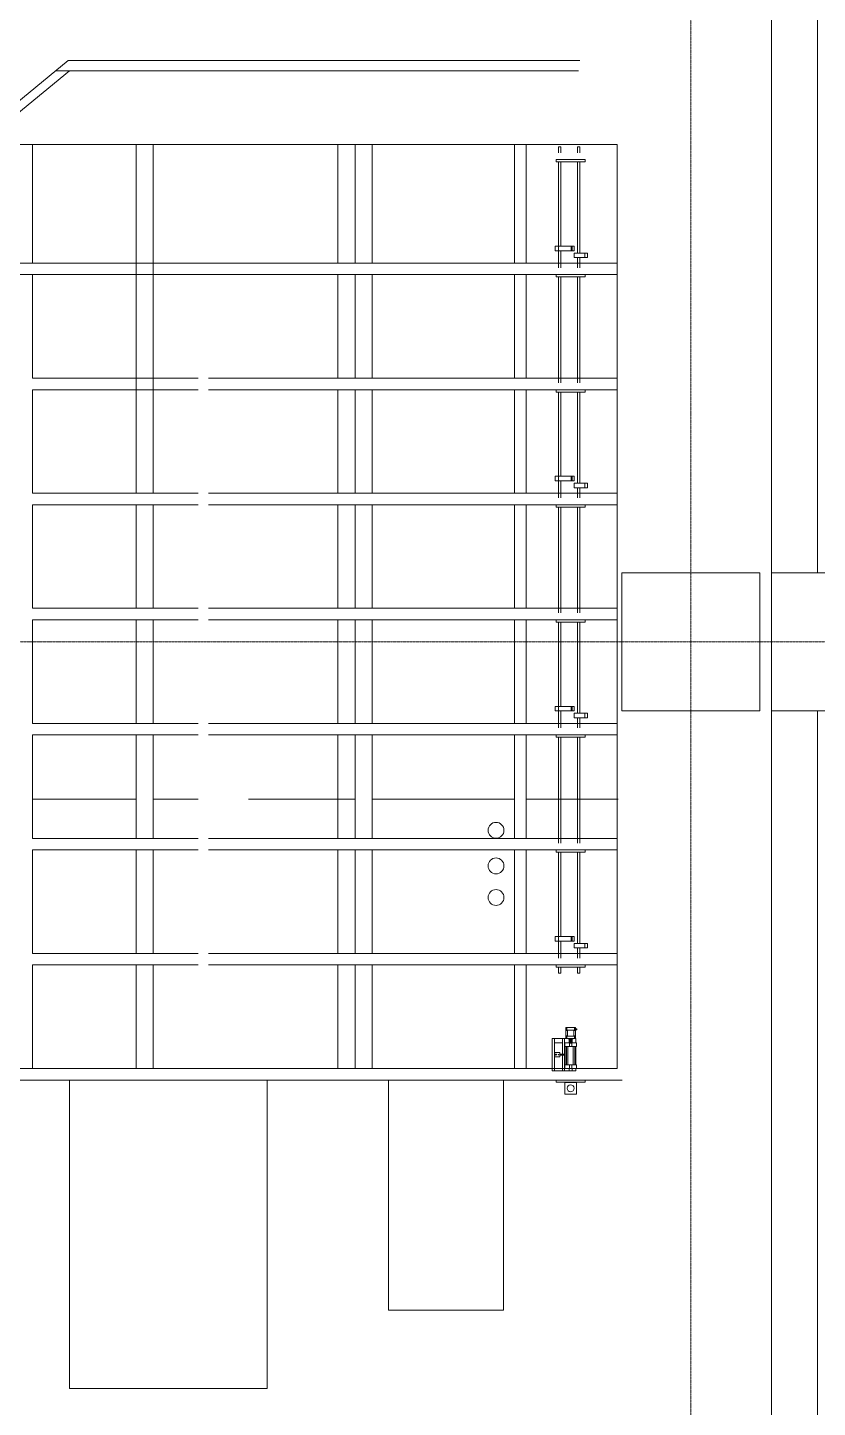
# Model space of a CAD drawing. Extents: x -59767 to 1106559, y -1290 to 1129522.
# Drawn here: x 119327 to 122758, y 278768 to 284764 of the extents above; entities that cross this region are included whole.
import ezdxf

# ---------------------------------------------------------------- set-up
doc = ezdxf.new("R2010")
doc.units = 0
doc.linetypes.add('CENTER', pattern=[2, 1.25, -0.25, 0.25, -0.25])
for name, color, linetype, lineweight in [('COLUMN', 2, 'CONTINUOUS', 9), ('WALL_200', 3, 'CONTINUOUS', 9), ('중간선', 5, 'CONTINUOUS', 9), ('중심선', 1, 'CENTER', 9)]:
    doc.layers.add(name, color=color, linetype=linetype, lineweight=lineweight)

# ---------------------------------------------------------------- blocks, each defined once
blk = doc.blocks.new('column600')
at = {"layer": 'COLUMN', "linetype": 'Continuous'}
blk.add_lwpolyline([(-300, -300), (300, -300), (300, 300), (-300, 300)], close=True, dxfattribs=at)

msp = doc.modelspace()

# ---------------------------------------------------------------- linework, layer by layer
at = {"layer": 'WALL_200', "ltscale": 0.5}
for points in [[(122758.2, 288794.9), (122758.2, 282394.9), (122558.2, 282394.9), (122558.2, 288794.9)], [(122758.2, 281794.9), (122758.2, 275394.8), (122558.2, 275394.8), (122558.2, 281794.9)]]:
    msp.add_lwpolyline(points, close=True, dxfattribs=at)
at = {"layer": '중간선'}
for p, q in [((119502.6, 284620.5), (119280.8, 284436.6)), ((119502.6, 284620.5), (121725.8, 284620.5)), ((119508.5, 284576.6), (119280.8, 284387.8)), ((119449.6, 284576.6), (121719.9, 284576.6)), ((119280.8, 284256.6), (121887.6, 284256.6)), ((119348, 284256.6), (119348, 283740.5)), ((119798, 284256.6), (119798, 282740.5)), ((119873, 284256.6), (119873, 282740.5)), ((120674.3, 284256.6), (120674.3, 283740.5)), ((120749.3, 284256.6), (120749.3, 283740.5)), ((120824.3, 284256.6), (120824.3, 283740.5)), ((121442.5, 284256.6), (121442.5, 283740.5)), ((121492.5, 284256.6), (121492.5, 283740.5)), ((121634.1, 284220.5), (121634.1, 284245.5)), ((121644.1, 284245.5), (121634.1, 284245.5)), ((121644.1, 284220.5), (121644.1, 284245.5)), ((121715.8, 284220.5), (121715.8, 284245.5)), ((121725.8, 284245.5), (121715.8, 284245.5)), ((121725.8, 284220.5), (121725.8, 284245.5)), ((121887.6, 284256.6), (121887.6, 280240.5)), ((121623, 284180.5), (121623, 284190.5)), ((121623, 284190.5), (121749, 284190.5)), ((121623, 284180.5), (121749, 284180.5)), ((121634.1, 283814.4), (121634.1, 284180.5)), ((121644.1, 283814.4), (121644.1, 284180.5)), ((121715.8, 283784.4), (121715.8, 284180.5)), ((121725.8, 283784.4), (121725.8, 284180.5)), ((121749, 284180.5), (121749, 284190.5)), ((121618.6, 283794.4), (121618.6, 283814.4)), ((121618.6, 283814.4), (121701.8, 283814.4)), ((121633.6, 283794.4), (121633.6, 283814.4)), ((121688.2, 283794.4), (121688.2, 283814.4)), ((121693.2, 283794.4), (121693.2, 283814.4)), ((121701.8, 283794.4), (121701.8, 283814.4)), ((121618.6, 283794.4), (121701.8, 283794.4)), ((121634.1, 283720.5), (121634.1, 283794.4)), ((121644.1, 283720.5), (121644.1, 283794.4)), ((121701.5, 283764.4), (121701.5, 283784.4)), ((121701.5, 283784.4), (121758.7, 283784.4)), ((121701.5, 283764.4), (121758.7, 283764.4)), ((121715.8, 283720.5), (121715.8, 283764.4)), ((121725.8, 283720.5), (121725.8, 283764.4)), ((121748.4, 283764.4), (121748.4, 283784.4)), ((121758.7, 283764.4), (121758.7, 283784.4)), ((119280.8, 283740.5), (121887.6, 283740.5)), ((119280.8, 283690.5), (121887.6, 283690.5)), ((119348, 283690.5), (119348, 283240.5)), ((120674.3, 283690.5), (120674.3, 283240.5)), ((120749.3, 283690.5), (120749.3, 283240.5)), ((120778.3, 283690.5), (121887.6, 283690.5)), ((120824.3, 283690.5), (120824.3, 283240.5)), ((121442.5, 283690.5), (121442.5, 283240.5)), ((121492.5, 283690.5), (121492.5, 283240.5)), ((121623, 283680.5), (121623, 283690.5)), ((121623, 283690.5), (121749, 283690.5)), ((121623, 283680.5), (121749, 283680.5)), ((121634.1, 283220.5), (121634.1, 283680.5)), ((121644.1, 283220.5), (121644.1, 283680.5)), ((121715.8, 283220.5), (121715.8, 283680.5)), ((121725.8, 283220.5), (121725.8, 283680.5)), ((121749, 283680.5), (121749, 283690.5)), ((119348, 283240.5), (120067.8, 283240.5)), ((120112.3, 283240.5), (121887.6, 283240.5)), ((119348, 283190.5), (119348, 282740.5)), ((119348, 283190.5), (120067.8, 283190.5)), ((120112.3, 283190.5), (121883.3, 283190.5)), ((120674.3, 283190.5), (120674.3, 282740.5)), ((120749.3, 283190.5), (120749.3, 282740.5)), ((120778.3, 283190.5), (121887.6, 283190.5)), ((120824.3, 283190.5), (120824.3, 282740.5)), ((121442.5, 283190.5), (121442.5, 282740.5)), ((121492.5, 283190.5), (121492.5, 282740.5)), ((121623, 283180.5), (121623, 283190.5)), ((121623, 283190.5), (121749, 283190.5)), ((121623, 283180.5), (121749, 283180.5)), ((121634.1, 282814.4), (121634.1, 283180.5)), ((121644.1, 282814.4), (121644.1, 283180.5)), ((121715.8, 282784.4), (121715.8, 283180.5)), ((121725.8, 282784.4), (121725.8, 283180.5)), ((121749, 283180.5), (121749, 283190.5)), ((121618.6, 282794.4), (121618.6, 282814.4)), ((121618.6, 282814.4), (121701.8, 282814.4)), ((121618.6, 282794.4), (121701.8, 282794.4)), ((121633.6, 282794.4), (121633.6, 282814.4)), ((121634.1, 282720.5), (121634.1, 282794.4)), ((121644.1, 282720.5), (121644.1, 282794.4)), ((121688.2, 282794.4), (121688.2, 282814.4)), ((121693.2, 282794.4), (121693.2, 282814.4)), ((121701.8, 282794.4), (121701.8, 282814.4)), ((119348, 282740.5), (120067.8, 282740.5)), ((120112.3, 282740.5), (121887.6, 282740.5)), ((121701.5, 282764.4), (121701.5, 282784.4)), ((121701.5, 282784.4), (121758.7, 282784.4)), ((121701.5, 282764.4), (121758.7, 282764.4)), ((121715.8, 282720.5), (121715.8, 282764.4)), ((121725.8, 282720.5), (121725.8, 282764.4)), ((121748.4, 282764.4), (121748.4, 282784.4)), ((121758.7, 282764.4), (121758.7, 282784.4)), ((119348, 282690.5), (119348, 282240.5)), ((119348, 282690.5), (120067.8, 282690.5)), ((119798, 282690.5), (119798, 282240.5)), ((119873, 282690.5), (119873, 282240.5)), ((120112.3, 282690.5), (121887.6, 282690.5)), ((120674.3, 282690.5), (120674.3, 282240.5)), ((120749.3, 282690.5), (120749.3, 282240.5)), ((120824.3, 282690.5), (120824.3, 282240.5)), ((121442.5, 282690.5), (121442.5, 282240.5)), ((121492.5, 282690.5), (121492.5, 282240.5)), ((121623, 282680.5), (121623, 282690.5)), ((121623, 282690.5), (121749, 282690.5)), ((121623, 282680.5), (121749, 282680.5)), ((121634.1, 282220.5), (121634.1, 282680.5)), ((121644.1, 282220.5), (121644.1, 282680.5)), ((121715.8, 282220.5), (121715.8, 282680.5)), ((121725.8, 282220.5), (121725.8, 282680.5)), ((121749, 282680.5), (121749, 282690.5)), ((119348, 282240.5), (120067.8, 282240.5)), ((120112.3, 282240.5), (121887.6, 282240.5)), ((119348, 282190.5), (119348, 281740.5)), ((119348, 282190.5), (120067.8, 282190.5)), ((119798, 282190.5), (119798, 281740.5)), ((119873, 282190.5), (119873, 281740.5)), ((120112.3, 282190.5), (121887.6, 282190.5)), ((120674.3, 282190.5), (120674.3, 281740.5)), ((120749.3, 282190.5), (120749.3, 281740.5)), ((120824.3, 282190.5), (120824.3, 281740.5)), ((121442.5, 282190.5), (121442.5, 281740.5)), ((121492.5, 282190.5), (121492.5, 281740.5)), ((121623, 282180.5), (121623, 282190.5)), ((121623, 282190.5), (121749, 282190.5)), ((121623, 282180.5), (121749, 282180.5)), ((121634.1, 281814.4), (121634.1, 282180.5)), ((121644.1, 281814.4), (121644.1, 282180.5)), ((121715.8, 281784.4), (121715.8, 282180.5)), ((121725.8, 281784.4), (121725.8, 282180.5)), ((121749, 282180.5), (121749, 282190.5)), ((121618.6, 281794.4), (121618.6, 281814.4)), ((121618.6, 281814.4), (121701.8, 281814.4)), ((121618.6, 281794.4), (121701.8, 281794.4)), ((121633.6, 281794.4), (121633.6, 281814.4)), ((121634.1, 281720.5), (121634.1, 281794.4)), ((121644.1, 281720.5), (121644.1, 281794.4)), ((121688.2, 281794.4), (121688.2, 281814.4)), ((121693.2, 281794.4), (121693.2, 281814.4)), ((121701.5, 281764.4), (121701.5, 281784.4)), ((121701.5, 281784.4), (121758.7, 281784.4)), ((121701.8, 281794.4), (121701.8, 281814.4)), ((121748.4, 281764.4), (121748.4, 281784.4)), ((121758.7, 281764.4), (121758.7, 281784.4)), ((119348, 281740.5), (120067.8, 281740.5)), ((120112.3, 281740.5), (121887.6, 281740.5)), ((120749.3, 281740.5), (120776, 281740.5)), ((121701.5, 281764.4), (121758.7, 281764.4)), ((121715.8, 281720.5), (121715.8, 281764.4)), ((121725.8, 281720.5), (121725.8, 281764.4)), ((119348, 281690.5), (119348, 281240.5)), ((119348, 281690.5), (120067.8, 281690.5)), ((119798, 281690.5), (119798, 281240.5)), ((119873, 281690.5), (119873, 281240.5)), ((120112.3, 281690.5), (120919.3, 281690.5)), ((120674.3, 281690.5), (120674.3, 281240.5)), ((120749.3, 281690.5), (120749.3, 281240.5)), ((120824.3, 281690.5), (120824.3, 281240.5)), ((120887.6, 281690.5), (121887.6, 281690.5)), ((121442.5, 281690.5), (121442.5, 281240.5)), ((121492.5, 281690.5), (121492.5, 281240.5)), ((121623, 281680.5), (121623, 281690.5)), ((121623, 281690.5), (121749, 281690.5)), ((121623, 281680.5), (121749, 281680.5)), ((121634.1, 281220.5), (121634.1, 281680.5)), ((121644.1, 281220.5), (121644.1, 281680.5)), ((121715.8, 281220.5), (121715.8, 281680.5)), ((121725.8, 281220.5), (121725.8, 281680.5)), ((121749, 281680.5), (121749, 281690.5)), ((119348, 281410.5), (119798, 281410.5)), ((119873, 281410.5), (120067.8, 281410.5)), ((120286, 281410.5), (120749.3, 281410.5)), ((120575.6, 281410.5), (120674.3, 281410.5)), ((120824.3, 281410.5), (121442.5, 281410.5)), ((121492.5, 281410.5), (121892.5, 281410.5)), ((119348, 281240.5), (120067.8, 281240.5)), ((120112.3, 281240.5), (121887.6, 281240.5)), ((119348, 281190.5), (119348, 280740.5)), ((119348, 281190.5), (120067.8, 281190.5)), ((119798, 281190.5), (119798, 280740.5)), ((119873, 281190.5), (119873, 280740.5)), ((120112.3, 281190.5), (121887.6, 281190.5)), ((120674.3, 281190.5), (120674.3, 280740.5)), ((120749.3, 281190.5), (120749.3, 280740.5)), ((120824.3, 281190.5), (120824.3, 280740.5)), ((121442.5, 281190.5), (121442.5, 280740.5)), ((121492.5, 281190.5), (121492.5, 280740.5)), ((121623, 281180.5), (121623, 281190.5)), ((121623, 281190.5), (121749, 281190.5)), ((121623, 281180.5), (121749, 281180.5)), ((121634.1, 280814.4), (121634.1, 281180.5)), ((121644.1, 280814.4), (121644.1, 281180.5)), ((121715.8, 280784.4), (121715.8, 281180.5)), ((121725.8, 280784.4), (121725.8, 281180.5)), ((121749, 281180.5), (121749, 281190.5)), ((121618.6, 280794.4), (121618.6, 280814.4)), ((121618.6, 280814.4), (121701.8, 280814.4)), ((121633.6, 280794.4), (121633.6, 280814.4)), ((121688.2, 280794.4), (121688.2, 280814.4)), ((121693.2, 280794.4), (121693.2, 280814.4)), ((121701.8, 280794.4), (121701.8, 280814.4)), ((121618.6, 280794.4), (121701.8, 280794.4)), ((121634.1, 280720.5), (121634.1, 280794.4)), ((121644.1, 280720.5), (121644.1, 280794.4)), ((121701.5, 280764.4), (121701.5, 280784.4)), ((121701.5, 280784.4), (121758.7, 280784.4)), ((121701.5, 280764.4), (121758.7, 280764.4)), ((121715.8, 280720.5), (121715.8, 280764.4)), ((121725.8, 280720.5), (121725.8, 280764.4)), ((121748.4, 280764.4), (121748.4, 280784.4)), ((121758.7, 280764.4), (121758.7, 280784.4)), ((119348, 280740.5), (120067.8, 280740.5)), ((120112.3, 280740.5), (121887.6, 280740.5)), ((119348, 280690.5), (119348, 280240.5)), ((119348, 280690.5), (120067.8, 280690.5)), ((119798, 280690.5), (119798, 280240.5)), ((119873, 280690.5), (119873, 280240.5)), ((120112.3, 280690.5), (121887.6, 280690.5)), ((120674.3, 280690.5), (120674.3, 280240.5)), ((120749.3, 280690.5), (120749.3, 280240.5)), ((120824.3, 280690.5), (120824.3, 280240.5)), ((121442.5, 280690.5), (121442.5, 280240.5)), ((121492.5, 280690.5), (121492.5, 280240.5)), ((121623, 280680.5), (121623, 280690.5)), ((121623, 280690.5), (121749, 280690.5)), ((121623, 280680.5), (121749, 280680.5)), ((121634.1, 280655.5), (121634.1, 280680.5)), ((121634.1, 280655.5), (121644.1, 280655.5)), ((121644.1, 280655.5), (121644.1, 280680.5)), ((121715.8, 280655.5), (121715.8, 280680.5)), ((121715.8, 280655.5), (121725.8, 280655.5)), ((121725.8, 280655.5), (121725.8, 280680.5)), ((121749, 280680.5), (121749, 280690.5)), ((121665, 280371.6), (121665, 280417.2)), ((121665, 280405.2), (121671.4, 280405.2)), ((121666, 280418.2), (121706, 280418.2)), ((121669, 280405.2), (121669, 280418.2)), ((121671.9, 280405.7), (121671.4, 280405.2)), ((121671.9, 280407.2), (121700.1, 280407.2)), ((121671.9, 280405.7), (121671.9, 280407.2)), ((121672.4, 280381.2), (121672.4, 280407.2)), ((121699.6, 280381.2), (121699.6, 280407.2)), ((121700.1, 280405.7), (121700.1, 280407.2)), ((121700.1, 280405.7), (121700.6, 280405.2)), ((121700.6, 280405.2), (121707, 280405.2)), ((121703, 280405.2), (121703, 280418.2)), ((121707, 280371.6), (121707, 280417.2)), ((121707, 280413.2), (121713.1, 280413.2)), ((121707, 280408.2), (121713.1, 280408.2)), ((121713.2, 280412.4), (121713.1, 280413.2)), ((121713.1, 280409.2), (121713.5, 280410.1)), ((121713.1, 280408.2), (121713.1, 280409.2)), ((121713.5, 280410.1), (121713.2, 280412.4)), ((121606.2, 280371.2), (121708.9, 280371.2)), ((121606.2, 280230.3), (121606.2, 280371.2)), ((121616.2, 280230.3), (121616.2, 280371.2)), ((121616.2, 280352.3), (121650.2, 280352.3)), ((121650.2, 280230.3), (121650.2, 280371.2)), ((121660.2, 280230.3), (121660.2, 280371.2)), ((121660.2, 280352.3), (121710.9, 280352.3)), ((121660.8, 280336.3), (121660.8, 280352.3)), ((121660.8, 280336.3), (121710.9, 280336.3)), ((121663.1, 280256.3), (121663.1, 280336.3)), ((121665, 280383.2), (121671.4, 280383.2)), ((121706.9, 280371.2), (121665.1, 280371.2)), ((121667.7, 280256.3), (121667.7, 280336.3)), ((121669, 280371.2), (121669, 280383.2)), ((121671.9, 280382.7), (121671.4, 280383.2)), ((121671.9, 280381.2), (121671.9, 280382.7)), ((121671.9, 280381.2), (121700.1, 280381.2)), ((121673.7, 280256.3), (121673.7, 280336.3)), ((121675, 280369.5), (121675, 280371.2)), ((121675, 280369.5), (121675.3, 280369.2)), ((121696.7, 280369.2), (121675.3, 280369.2)), ((121679.2, 280352.3), (121679.2, 280371.2)), ((121680.8, 280336.3), (121680.8, 280352.3)), ((121683.5, 280351.8), (121683.5, 280369.2)), ((121683.5, 280351.8), (121684, 280351.3)), ((121684.5, 280351.8), (121683.5, 280351.8)), ((121684, 280351.3), (121688, 280351.3)), ((121684.5, 280351.3), (121684.5, 280366.3)), ((121687.5, 280351.3), (121684.5, 280366.3)), ((121687.5, 280366.3), (121684.5, 280351.3)), ((121684.5, 280366.3), (121687.5, 280366.3)), ((121687.5, 280351.3), (121687.5, 280366.3)), ((121688.5, 280351.8), (121687.5, 280351.8)), ((121688, 280351.3), (121688.5, 280351.8)), ((121688.5, 280371.2), (121691.7, 280371.2)), ((121688.5, 280351.8), (121688.5, 280369.2)), ((121690.9, 280336.3), (121690.9, 280352.3)), ((121692.9, 280352.3), (121692.9, 280371.2)), ((121696.7, 280369.2), (121697, 280369.5)), ((121697, 280369.5), (121697, 280371.2)), ((121697.8, 280256.3), (121697.8, 280336.3)), ((121700.1, 280382.7), (121700.6, 280383.2)), ((121700.1, 280381.2), (121700.1, 280382.7)), ((121700.6, 280383.2), (121707, 280383.2)), ((121703, 280371.2), (121703, 280383.2)), ((121703.8, 280256.3), (121703.8, 280336.3)), ((121708.9, 280352.3), (121708.9, 280371.2)), ((121708.9, 280256.3), (121708.9, 280336.3)), ((121710.9, 280336.3), (121710.9, 280352.3)), ((121616.2, 280309.7), (121616.2, 280291.7)), ((121639.2, 280309.7), (121616.2, 280309.7)), ((121639.2, 280291.7), (121616.2, 280291.7)), ((121639.2, 280309.7), (121639.2, 280291.7)), ((121650.2, 280302.7), (121639.2, 280302.7)), ((121639.2, 280298.7), (121650.2, 280298.7)), ((121650.2, 280302.7), (121650.2, 280298.7)), ((121650.9, 280302.3), (121650.2, 280302.3)), ((121650.2, 280299.1), (121650.9, 280299.1)), ((121651.4, 280302.7), (121650.9, 280302.3)), ((121650.9, 280302.3), (121650.9, 280299.1)), ((121658.2, 280302.3), (121650.9, 280302.3)), ((121650.9, 280299.1), (121651.4, 280298.7)), ((121658.2, 280299.1), (121650.9, 280299.1)), ((121657.8, 280302.7), (121651.4, 280302.7)), ((121651.4, 280302.7), (121651.4, 280298.7)), ((121651.4, 280298.7), (121657.8, 280298.7)), ((121658.2, 280302.3), (121657.8, 280302.7)), ((121657.8, 280302.7), (121657.8, 280298.7)), ((121657.8, 280298.7), (121658.2, 280299.1)), ((121658.2, 280302.3), (121658.2, 280299.1)), ((119280.8, 280240.5), (121887.6, 280240.5)), ((121606.2, 280230.3), (121708.9, 280230.3)), ((121616.2, 280240.3), (121650.2, 280240.3)), ((121660.2, 280240.3), (121710.9, 280240.3)), ((121660.8, 280256.3), (121710.9, 280256.3)), ((121660.8, 280240.3), (121660.8, 280256.3)), ((121679.2, 280230.3), (121679.2, 280240.3)), ((121680.8, 280240.3), (121680.8, 280256.3)), ((121690.9, 280240.3), (121690.9, 280256.3)), ((121692.9, 280230.3), (121692.9, 280240.3)), ((121708.9, 280230.3), (121708.9, 280240.3)), ((121710.9, 280240.3), (121710.9, 280256.3)), ((119280.8, 280190.5), (121909.7, 280190.5)), ((119508.3, 278850.5), (119508.3, 280190.5)), ((120368.3, 278850.5), (120368.3, 280190.5)), ((120895, 279190.5), (120895, 280190.5)), ((121395, 279190.5), (121395, 280190.5)), ((121623, 280180.5), (121623, 280190.5)), ((121623, 280190.5), (121749, 280190.5)), ((121623, 280180.5), (121749, 280180.5)), ((121711, 280179.5), (121661, 280179.5)), ((121661, 280179.5), (121661, 280129.5)), ((121711, 280129.5), (121711, 280179.5)), ((121749, 280180.5), (121749, 280190.5)), ((121661, 280129.5), (121711, 280129.5)), ((120895, 279190.5), (121395, 279190.5)), ((119508.3, 278850.5), (120368.3, 278850.5))]:
    msp.add_line(p, q, dxfattribs=at)
for centre, radius in [((121362.1, 281275.9), 34.4), ((121362.1, 281121), 34.4), ((121362.1, 280983.9), 34.4), ((121621.7, 280300.7), 2.5), ((121621.7, 280300.7), 2.07), ((121633.2, 280300.7), 1.03), ((121686, 280154.5), 15)]:
    msp.add_circle(centre, radius, dxfattribs=at)
for centre, radius, start, end in [((121666, 280417.2), 1, 90, 180), ((121706, 280417.2), 1, 0, 90), ((121666, 280371.7), 1, 181, 210), ((121706, 280371.7), 1, 330, 359), ((121621.7, 280300.7), 2.5, 255, 195)]:
    msp.add_arc(centre, radius, start, end, dxfattribs=at)
at = {"layer": '중심선'}
for p, q in [((122208.2, 303942.2), (122208.2, 267094.9)), ((154858.2, 282094.9), (62208.2, 282094.9))]:
    msp.add_line(p, q, dxfattribs=at)

# ---------------------------------------------------------------- block references
at = {"layer": 'COLUMN', "linetype": 'Continuous'}
for p in [(122208.2, 282094.9), (122858.2, 282094.9)]:
    msp.add_blockref('column600', p, dxfattribs=at)

doc.saveas('drawing.dxf')
